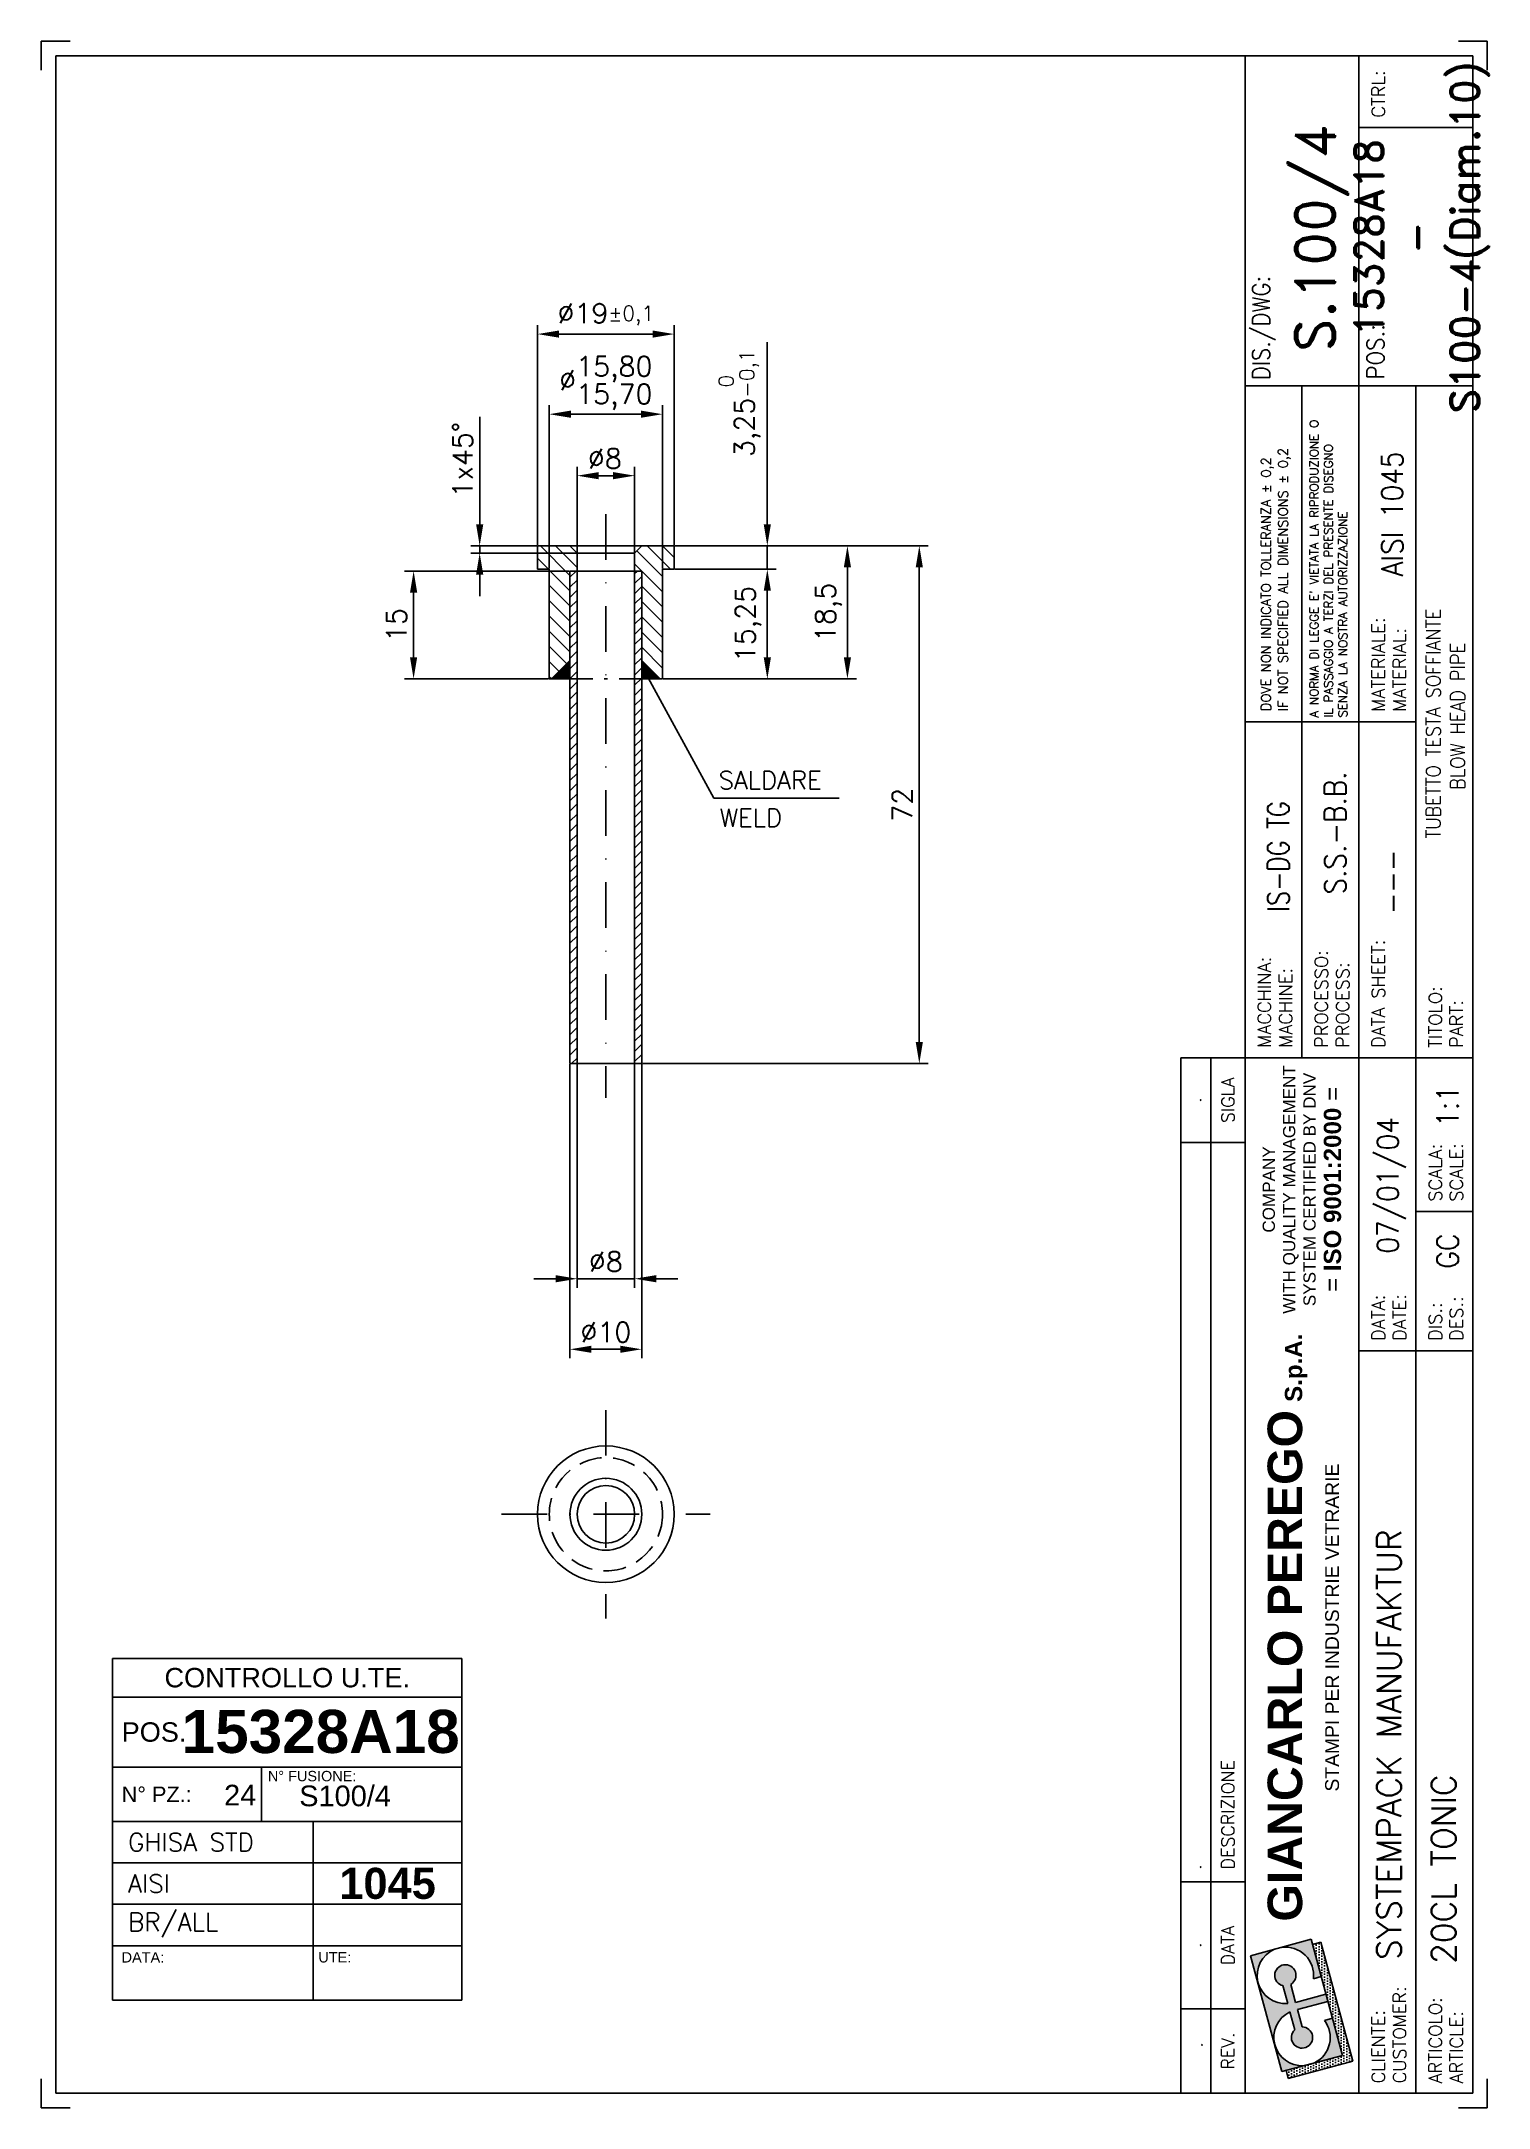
# Model space of a CAD drawing. Extents: x -2 to 199, y -2 to 285.
import ezdxf

# ---------------------------------------------------------------- set-up
doc = ezdxf.new("R2010")
doc.units = 0
doc.header["$LTSCALE"] = 0.5
doc.linetypes.add('NASCOSTA', pattern=[9.525, 6.35, -3.175])
doc.linetypes.add('TRATTO-PUNTO', pattern=[25.4, 12.7, -6.35, 0, -6.35])
doc.layers.get('0').update_dxf_attribs({"linetype": 'CONTINUOUS'})
doc.layers.get('DEFPOINTS').update_dxf_attribs({"linetype": 'CONTINUOUS'})
for name, color, linetype in [('ASSI', 2, 'TRATTO-PUNTO'), ('DISEGNO', 3, 'CONTINUOUS'), ('FORMATO', 5, 'CONTINUOUS'), ('NASCOSTO', 7, 'NASCOSTA'), ('QUOTE_E_TESTI', 2, 'CONTINUOUS'), ('SEZIONI', 4, 'CONTINUOUS')]:
    doc.layers.add(name, color=color, linetype=linetype)
doc.styles.add('PEREGO', font='arial.ttf', dxfattribs={"height": 3})
doc.styles.add('ROMAND', font='romand.shx', dxfattribs={"height": 3})
doc.styles.add('ROMANS', font='romans')
doc.dimstyles.new('PEREGO$0', dxfattribs={"dimtxt": 2.75, "dimasz": 3, "dimexe": 1.25, "dimexo": 0.1, "dimgap": 1, "dimtad": 1, "dimdsep": 46, "dimlunit": 6, "dimtxsty": 'ROMANS', "dimcen": 0, "dimclrd": 256, "dimclre": 256, "dimclrt": 256, "dimadec": 0, "dimazin": 0, "dimtfac": 1, "dimtdec": 4, "dimtmove": 0, "dimatfit": 3, "dimfxl": 0, "dimtolj": 1, "dimtzin": 0, "dimarcsym": 0})

# ---------------------------------------------------------------- blocks, each defined once
blk = doc.blocks.new('*D0')
at = {"layer": 'DEFPOINTS', "color": 0, "ltscale": 0.5}
for p in [(80.52, 224.96), (72.52, 214.2), (80.52, 214.2)]:
    blk.add_point(p, dxfattribs=at)
at = {"layer": 'QUOTE_E_TESTI', "lineweight": -2, "ltscale": 0.5}
for p, q in [((72.52, 214.3), (72.52, 226.21)), ((75.52, 224.96), (77.52, 224.96)), ((80.52, 214.3), (80.52, 226.21))]:
    blk.add_line(p, q, dxfattribs=at)
at = {"layer": 'QUOTE_E_TESTI', "ltscale": 0.5}
for points in [[(75.52, 225.46), (75.52, 224.46), (72.52, 224.96)], [(77.52, 225.46), (77.52, 224.46), (80.52, 224.96)]]:
    blk.add_solid(points, dxfattribs=at)
at = {"layer": 'QUOTE_E_TESTI', "ltscale": 0.5, "insert": (76.38, 227.34), "char_height": 2.75, "attachment_point": 5, "style": 'ROMANS'}
blk.add_mtext('\\A1;%%c8', dxfattribs=at)
blk = doc.blocks.new('*D1')
at = {"layer": 'DEFPOINTS', "color": 0, "ltscale": 0.5}
for p in [(84.4, 233.51), (68.65, 211.95), (84.4, 211.95)]:
    blk.add_point(p, dxfattribs=at)
at = {"layer": 'QUOTE_E_TESTI', "lineweight": -2, "ltscale": 0.5}
for p, q in [((68.65, 212.05), (68.65, 234.76)), ((71.65, 233.51), (81.4, 233.51)), ((84.4, 212.05), (84.4, 234.76))]:
    blk.add_line(p, q, dxfattribs=at)
at = {"layer": 'QUOTE_E_TESTI', "ltscale": 0.5}
for points in [[(71.65, 234.01), (71.65, 233.01), (68.65, 233.51)], [(81.4, 234.01), (81.4, 233.01), (84.4, 233.51)]]:
    blk.add_solid(points, dxfattribs=at)
at = {"layer": 'QUOTE_E_TESTI', "ltscale": 0.5, "insert": (76.52, 238.24), "char_height": 2.75, "attachment_point": 5, "style": 'ROMANS'}
blk.add_mtext('\\A1;%%c\\S15,80^ 15,70;', dxfattribs=at)
blk = doc.blocks.new('*D2')
at = {"layer": 'DEFPOINTS', "color": 0, "ltscale": 0.5}
for p in [(86.02, 244.65), (67.02, 215.2), (86.02, 215.2)]:
    blk.add_point(p, dxfattribs=at)
at = {"layer": 'QUOTE_E_TESTI', "lineweight": -2, "ltscale": 0.5}
for p, q in [((67.02, 215.3), (67.02, 245.9)), ((70.02, 244.65), (83.02, 244.65)), ((86.02, 215.3), (86.02, 245.9))]:
    blk.add_line(p, q, dxfattribs=at)
at = {"layer": 'QUOTE_E_TESTI', "ltscale": 0.5}
for points in [[(70.02, 245.15), (70.02, 244.15), (67.02, 244.65)], [(83.02, 245.15), (83.02, 244.15), (86.02, 244.65)]]:
    blk.add_solid(points, dxfattribs=at)
at = {"layer": 'QUOTE_E_TESTI', "ltscale": 0.5, "insert": (76.52, 247.22), "char_height": 2.75, "attachment_point": 5, "style": 'ROMANS'}
blk.add_mtext('\\A1;%%c19{\\H2.062500;±0,1}', dxfattribs=at)
blk = doc.blocks.new('*D3')
at = {"layer": 'DEFPOINTS', "color": 0, "ltscale": 0.5}
for p in [(58.97, 215.2), (67.02, 215.2), (72.52, 214.2)]:
    blk.add_point(p, dxfattribs=at)
at = {"layer": 'QUOTE_E_TESTI', "lineweight": -2, "ltscale": 0.5}
for p, q in [((58.97, 218.2), (58.97, 233.16)), ((66.92, 215.2), (57.72, 215.2)), ((72.42, 214.2), (57.72, 214.2)), ((58.97, 214.2), (58.97, 215.2)), ((58.97, 211.2), (58.97, 208.2))]:
    blk.add_line(p, q, dxfattribs=at)
at = {"layer": 'QUOTE_E_TESTI', "ltscale": 0.5}
for points in [[(58.47, 218.2), (59.47, 218.2), (58.97, 215.2)], [(58.47, 211.2), (59.47, 211.2), (58.97, 214.2)]]:
    blk.add_solid(points, dxfattribs=at)
at = {"layer": 'QUOTE_E_TESTI', "ltscale": 0.5, "insert": (56.59, 227.18), "char_height": 2.75, "attachment_point": 5, "rotation": 90, "style": 'ROMANS'}
blk.add_mtext('\\A1;1x45°', dxfattribs=at)
blk = doc.blocks.new('*D4')
at = {"layer": 'DEFPOINTS', "color": 0, "ltscale": 0.5}
for p in [(86.02, 215.2), (86.02, 211.95), (98.98, 211.95)]:
    blk.add_point(p, dxfattribs=at)
at = {"layer": 'QUOTE_E_TESTI', "lineweight": -2, "ltscale": 0.5}
for p, q in [((98.98, 218.2), (98.98, 243.52)), ((86.12, 215.2), (100.23, 215.2)), ((98.98, 211.95), (98.98, 215.2)), ((86.12, 211.95), (100.23, 211.95)), ((98.98, 208.95), (98.98, 205.95))]:
    blk.add_line(p, q, dxfattribs=at)
at = {"layer": 'QUOTE_E_TESTI', "ltscale": 0.5}
for points in [[(98.48, 218.2), (99.48, 218.2), (98.98, 215.2)], [(98.48, 208.95), (99.48, 208.95), (98.98, 211.95)]]:
    blk.add_solid(points, dxfattribs=at)
at = {"layer": 'QUOTE_E_TESTI', "ltscale": 0.5, "insert": (95.11, 235.04), "char_height": 2.75, "attachment_point": 5, "rotation": 90, "style": 'ROMANS'}
blk.add_mtext('3,25{\\H2.062500;\\S 0^ -0,1;}', dxfattribs=at)
blk = doc.blocks.new('*D5')
at = {"layer": 'DEFPOINTS', "color": 0, "ltscale": 0.5}
for p in [(86.12, 211.95), (98.98, 211.95), (84.4, 196.7)]:
    blk.add_point(p, dxfattribs=at)
at = {"layer": 'QUOTE_E_TESTI', "lineweight": -2, "ltscale": 0.5}
for p, q in [((86.22, 211.95), (100.23, 211.95)), ((98.98, 199.7), (98.98, 208.95)), ((84.5, 196.7), (100.23, 196.7))]:
    blk.add_line(p, q, dxfattribs=at)
at = {"layer": 'QUOTE_E_TESTI', "ltscale": 0.5}
for points in [[(98.48, 208.95), (99.48, 208.95), (98.98, 211.95)], [(98.48, 199.7), (99.48, 199.7), (98.98, 196.7)]]:
    blk.add_solid(points, dxfattribs=at)
at = {"layer": 'QUOTE_E_TESTI', "ltscale": 0.5, "insert": (96.34, 204.33), "char_height": 2.75, "attachment_point": 5, "rotation": 90, "style": 'ROMANS'}
blk.add_mtext('\\A1;15,25', dxfattribs=at)
blk = doc.blocks.new('*D6')
at = {"layer": 'DEFPOINTS', "color": 0, "ltscale": 0.5}
for p in [(98.98, 215.2), (98.98, 196.7), (110.12, 196.7)]:
    blk.add_point(p, dxfattribs=at)
at = {"layer": 'QUOTE_E_TESTI', "lineweight": -2, "ltscale": 0.5}
for p, q in [((99.08, 215.2), (111.37, 215.2)), ((110.12, 212.2), (110.12, 199.7)), ((99.08, 196.7), (111.37, 196.7))]:
    blk.add_line(p, q, dxfattribs=at)
at = {"layer": 'QUOTE_E_TESTI', "ltscale": 0.5}
for points in [[(109.62, 212.2), (110.62, 212.2), (110.12, 215.2)], [(109.62, 199.7), (110.62, 199.7), (110.12, 196.7)]]:
    blk.add_solid(points, dxfattribs=at)
at = {"layer": 'QUOTE_E_TESTI', "ltscale": 0.5, "insert": (107.49, 205.95), "char_height": 2.75, "attachment_point": 5, "rotation": 90, "style": 'ROMANS'}
blk.add_mtext('\\A1;18,5', dxfattribs=at)
blk = doc.blocks.new('*D7')
at = {"layer": 'DEFPOINTS', "color": 0}
for p in [(98.98, 215.2), (81.52, 143.2), (120.12, 143.2)]:
    blk.add_point(p, dxfattribs=at)
at = {"layer": 'QUOTE_E_TESTI', "lineweight": -2}
for p, q in [((99.08, 215.2), (121.37, 215.2)), ((120.12, 212.2), (120.12, 146.2)), ((81.62, 143.2), (121.37, 143.2))]:
    blk.add_line(p, q, dxfattribs=at)
at = {"layer": 'QUOTE_E_TESTI'}
for points in [[(119.62, 212.2), (120.62, 212.2), (120.12, 215.2)], [(119.62, 146.2), (120.62, 146.2), (120.12, 143.2)]]:
    blk.add_solid(points, dxfattribs=at)
at = {"layer": 'QUOTE_E_TESTI', "insert": (117.75, 179.2), "char_height": 2.75, "attachment_point": 5, "rotation": 90, "style": 'ROMANS'}
blk.add_mtext('\\A1;72', dxfattribs=at)
blk = doc.blocks.new('*D8')
at = {"layer": 'DEFPOINTS', "color": 0}
for p in [(72.52, 143.2), (80.52, 143.2), (80.52, 113.28)]:
    blk.add_point(p, dxfattribs=at)
at = {"layer": 'QUOTE_E_TESTI', "lineweight": -2}
for p, q in [((72.52, 143.1), (72.52, 112.03)), ((80.52, 143.1), (80.52, 112.03)), ((69.52, 113.28), (66.52, 113.28)), ((72.52, 113.28), (80.52, 113.28)), ((83.52, 113.28), (86.52, 113.28))]:
    blk.add_line(p, q, dxfattribs=at)
at = {"layer": 'QUOTE_E_TESTI'}
for points in [[(69.52, 113.78), (69.52, 112.78), (72.52, 113.28)], [(83.52, 113.78), (83.52, 112.78), (80.52, 113.28)]]:
    blk.add_solid(points, dxfattribs=at)
at = {"layer": 'QUOTE_E_TESTI', "insert": (76.52, 115.66), "char_height": 2.75, "attachment_point": 5, "style": 'ROMANS'}
blk.add_mtext('\\A1;%%c8', dxfattribs=at)
blk = doc.blocks.new('*D9')
at = {"layer": 'DEFPOINTS', "color": 0}
for p in [(71.52, 143.2), (81.52, 143.2), (81.52, 103.47)]:
    blk.add_point(p, dxfattribs=at)
at = {"layer": 'QUOTE_E_TESTI', "lineweight": -2}
for p, q in [((71.52, 143.1), (71.52, 102.22)), ((81.52, 143.1), (81.52, 102.22)), ((74.52, 103.47), (78.52, 103.47))]:
    blk.add_line(p, q, dxfattribs=at)
at = {"layer": 'QUOTE_E_TESTI'}
for points in [[(74.52, 103.97), (74.52, 102.97), (71.52, 103.47)], [(78.52, 103.97), (78.52, 102.97), (81.52, 103.47)]]:
    blk.add_solid(points, dxfattribs=at)
at = {"layer": 'QUOTE_E_TESTI', "insert": (76.52, 105.85), "char_height": 2.75, "attachment_point": 5, "style": 'ROMANS'}
blk.add_mtext('\\A1;%%c10', dxfattribs=at)
blk = doc.blocks.new('*D10')
at = {"layer": 'DEFPOINTS', "color": 0, "ltscale": 0.5}
for p in [(49.78, 211.7), (71.52, 211.7), (68.65, 196.7)]:
    blk.add_point(p, dxfattribs=at)
at = {"layer": 'QUOTE_E_TESTI', "lineweight": -2, "ltscale": 0.5}
for p, q in [((71.42, 211.7), (48.53, 211.7)), ((49.78, 199.7), (49.78, 208.7)), ((68.55, 196.7), (48.53, 196.7))]:
    blk.add_line(p, q, dxfattribs=at)
at = {"layer": 'QUOTE_E_TESTI', "ltscale": 0.5}
for points in [[(49.28, 208.7), (50.28, 208.7), (49.78, 211.7)], [(49.28, 199.7), (50.28, 199.7), (49.78, 196.7)]]:
    blk.add_solid(points, dxfattribs=at)
at = {"layer": 'QUOTE_E_TESTI', "ltscale": 0.5, "insert": (47.4, 204.2), "char_height": 2.75, "attachment_point": 5, "rotation": 90, "style": 'ROMANS'}
blk.add_mtext('\\A1;15', dxfattribs=at)

msp = doc.modelspace()

# ---------------------------------------------------------------- hatches: boundary and pattern name
at = {"layer": 'FORMATO'}
h = msp.add_hatch(color=1, dxfattribs=at)
h.paths.add_polyline_path([(169.517, 20.027), (166.199, 19.121), (170.52, 3.032), (173.579, 3.839, -0.8246682), (171.677, 11.307), (172.34, 8.833, 5.1070511), (173.379, 9.235), (172.734, 11.642), (176.952, 12.772), (176.68, 13.779), (172.464, 12.649), (171.796, 15.142, 5.106957), (170.695, 14.969), (171.358, 12.496, -0.8539895)])
h.paths.add_polyline_path([(175.088, 4.237), (178.984, 5.265), (177.582, 10.444), (176.466, 10.146, -0.4729397)])
h.paths.add_polyline_path([(174.612, 21.419), (170.501, 20.296, -0.4924826), (174.929, 15.925), (176.019, 16.219)])
h = msp.add_hatch(dxfattribs=at)
h.set_pattern_fill('DOTS', color=253, scale=0.24192, angle=90, style=0)
h.set_pattern_definition([(90, (335.48714, -1072.6099), (-0.384048, 0.192024), [0, -0.384048])])
h.paths.add_polyline_path([(175.957, 21.023), (174.803, 20.713), (178.984, 5.265), (171.131, 3.193), (171.438, 2.048), (180.398, 4.449)])
at = {"layer": 'QUOTE_E_TESTI'}
for points in [[(71.525, 199.248), (68.979, 196.703), (71.525, 196.703)], [(81.525, 199.248), (84.071, 196.703), (81.525, 196.703)]]:
    msp.add_hatch(color=256, dxfattribs=at).paths.add_polyline_path(points)
at = {"layer": 'SEZIONI'}
h = msp.add_hatch(dxfattribs=at)
h.set_pattern_fill('_U', color=256, scale=1.5, angle=315, style=0, pattern_type=0)
h.set_pattern_definition([(315, (-340.2459, -147.1811), (1.06066, 1.06066), [])])
h.paths.add_polyline_path([(84.4, 211.953), (86.025, 211.953), (86.025, 215.203), (81.525, 215.203), (80.525, 214.203), (80.525, 211.703), (81.525, 211.703), (81.525, 199.248), (84.071, 196.703), (84.4, 196.703)])
h.paths.add_polyline_path([(71.525, 211.703), (72.525, 211.703), (72.525, 214.203), (71.525, 215.203), (67.025, 215.203), (67.025, 211.953), (68.65, 211.953), (68.65, 196.703), (68.979, 196.703), (71.525, 199.248)])
h = msp.add_hatch(dxfattribs=at)
h.set_pattern_fill('_U', color=256, angle=45, style=0, pattern_type=0)
h.set_pattern_definition([(45, (-340.2459, -147.1811), (-0.7071068, 0.7071068), [])])
h.paths.add_polyline_path([(72.525, 211.703), (71.525, 211.703), (71.525, 143.203), (72.525, 143.203)])
h.paths.add_polyline_path([(81.525, 211.703), (80.525, 211.703), (80.525, 143.203), (81.525, 143.203)])

# ---------------------------------------------------------------- linework, layer by layer
for p, q in [((7.91, 60.485), (7.91, 12.965)), ((7.91, 60.485), (56.51, 60.485)), ((56.51, 60.485), (56.51, 55.085)), ((7.91, 55.085), (56.51, 55.085)), ((56.51, 55.085), (56.51, 45.365)), ((7.91, 45.365), (56.51, 45.365)), ((28.61, 45.365), (28.61, 37.805)), ((56.51, 45.365), (56.51, 39.965)), ((7.91, 37.805), (56.51, 37.805)), ((35.81, 12.965), (35.81, 37.805)), ((56.51, 39.965), (56.51, 12.965)), ((7.91, 32.045), (56.51, 32.045)), ((7.91, 26.285), (56.51, 26.285)), ((7.91, 20.525), (56.51, 20.525)), ((7.91, 12.965), (56.51, 12.965))]:
    msp.add_line(p, q)
at = {"layer": 'ASSI'}
for p, q in [((76.525, 219.625), (76.525, 138.419)), ((76.525, 95.025), (76.525, 66.025)), ((62.025, 80.525), (91.025, 80.525))]:
    msp.add_line(p, q, dxfattribs=at)
at = {"layer": 'DISEGNO'}
for p, q in [((67.025, 215.203), (76.525, 215.203)), ((67.025, 215.203), (67.025, 211.953)), ((72.525, 214.203), (71.525, 215.203)), ((72.525, 214.203), (72.525, 143.203)), ((72.525, 214.203), (76.525, 214.203)), ((86.025, 215.203), (76.525, 215.203)), ((80.525, 214.203), (76.525, 214.203)), ((80.525, 214.203), (81.525, 215.203)), ((80.525, 214.203), (80.525, 143.203)), ((86.025, 215.203), (86.025, 211.953)), ((67.025, 211.953), (68.65, 211.953)), ((68.65, 211.953), (68.65, 196.703)), ((71.525, 211.703), (71.525, 143.203)), ((81.525, 211.703), (71.525, 211.703)), ((81.525, 211.703), (81.525, 143.203)), ((86.025, 211.953), (84.4, 211.953)), ((84.4, 211.953), (84.4, 196.703)), ((68.65, 196.703), (71.525, 196.703)), ((84.4, 196.703), (81.525, 196.703)), ((71.525, 143.203), (76.525, 143.203)), ((81.525, 143.203), (76.525, 143.203))]:
    msp.add_line(p, q, dxfattribs=at)
at = {"layer": 'DISEGNO', "color": 2}
for p, q in [((71.525, 199.248), (68.979, 196.703)), ((81.525, 199.248), (84.071, 196.703))]:
    msp.add_line(p, q, dxfattribs=at)
at = {"layer": 'DISEGNO'}
for radius in [9.5, 5, 4]:
    msp.add_circle((76.525, 80.525), radius, dxfattribs=at)
at = {"layer": 'FORMATO', "color": 7}
for p, q in [((-2, 281.366), (-2, 285.366)), ((-2, 285.366), (2, 285.366)), ((199.104, 285.366), (195.104, 285.366)), ((199.104, 281.366), (199.104, 285.366)), ((181.263, 144), (181.263, 283.366)), ((181.263, 273.366), (197.104, 273.366)), ((165.423, 237.471), (197.104, 237.471)), ((173.343, 144), (173.343, 237.471)), ((189.184, 144), (189.184, 237.471)), ((165.423, 190.736), (189.184, 190.736)), ((156.498, 0), (156.498, 144)), ((156.498, 144), (165.423, 144)), ((160.667, 0), (160.667, 144)), ((165.423, 144), (181.263, 144)), ((181.263, 0), (181.263, 144)), ((181.263, 144), (197.104, 144)), ((165.423, 132.24), (156.498, 132.24)), ((181.263, 103.264), (197.104, 103.264)), ((165.423, 29.4), (156.498, 29.4)), ((174.929, 15.925), (176.019, 16.219)), ((165.423, 11.76), (156.498, 11.76)), ((176.952, 12.772), (172.734, 11.642)), ((172.734, 11.642), (173.379, 9.235)), ((172.34, 8.833), (171.677, 11.307)), ((176.466, 10.146), (177.582, 10.444)), ((177.235, 8.33), (177.233, 8.332)), ((-2, 2), (-2, -2)), ((199.104, 2), (199.104, -2)), ((-2, -2), (2, -2)), ((199.104, -2), (195.104, -2))]:
    msp.add_line(p, q, dxfattribs=at)
at = {"layer": 'FORMATO'}
for p, q in [((0, 283.366), (0, 0)), ((0, 283.366), (197.104, 283.366)), ((165.423, 0), (165.423, 283.366)), ((197.104, 0), (197.104, 283.366)), ((0, 0), (197.104, 0))]:
    msp.add_line(p, q, dxfattribs=at)
at = {"layer": 'FORMATO', "color": 7, "ltscale": 0.5}
for p, q in [((189.184, 144), (189.184, 97.264)), ((189.184, 122.632), (197.104, 122.632)), ((189.184, 97.264), (189.184, 0))]:
    msp.add_line(p, q, dxfattribs=at)
at = {"layer": 'FORMATO', "color": 1}
for p, q in [((166.199, 19.121), (174.612, 21.419)), ((174.612, 21.419), (178.984, 5.265)), ((170.52, 3.032), (166.199, 19.121)), ((171.358, 12.496), (170.695, 14.969)), ((172.464, 12.649), (171.796, 15.142)), ((172.464, 12.649), (176.68, 13.779)), ((178.984, 5.265), (170.52, 3.032))]:
    msp.add_line(p, q, dxfattribs=at)
at = {"layer": 'FORMATO', "color": 253}
for p, q in [((174.803, 20.713), (175.957, 21.023)), ((180.398, 4.449), (175.957, 21.023)), ((171.127, 3.207), (171.438, 2.048)), ((171.438, 2.048), (180.398, 4.449))]:
    msp.add_line(p, q, dxfattribs=at)
at = {"layer": 'FORMATO', "color": 1, "extrusion": (0, 0, -1)}
for start, end in [(82.18724, 187.06501), (265.26724, 67.25516)]:
    msp.add_arc((-171.034, 16.408), 3.925, start, end, dxfattribs=at)
at = {"layer": 'FORMATO', "color": 1}
for centre, radius, start, end in [((171.034, 16.408), 1.478, 301.05205, 256.73611), ((173.352, 7.757), 3.925, 115.26956, 273.31483), ((173.352, 7.757), 3.925, 296.24416, 37.48947)]:
    msp.add_arc(centre, radius, start, end, dxfattribs=at)
at = {"layer": 'FORMATO', "color": 7, "extrusion": (0, 0, -1)}
msp.add_arc((-173.352, 7.757), 1.478, 91.05494, 46.7398, dxfattribs=at)
at = {"layer": 'NASCOSTO'}
for p in [(71.525, 196.703), (81.525, 196.703)]:
    msp.add_line(p, (76.525, 196.703), dxfattribs=at)
msp.add_circle((76.525, 80.525), 7.875, dxfattribs=at)
at = {"layer": 'QUOTE_E_TESTI'}
for p, q in [((82.14, 197.334), (91.534, 180.094)), ((91.534, 180.094), (108.978, 180.094))]:
    msp.add_line(p, q, dxfattribs=at)

# ---------------------------------------------------------------- texts
at = {"width": 43.2}
for s, insert, char_height, attachment_point in [('{\\fArial|b0|i0|c0|p34;CONTROLLO U.TE.}', (32.21, 57.785), 2.7, 5), ('{\\fArial|b0|i0|c0|p34;POS.}', (9.17, 50.225), 2.7, 4), ('{\\fArial|b0|i0|c0|p34;N° FUSIONE:}', (29.51, 44.105), 1.44, 4), ('{\\fArial|b0|i0|c0|p34;N° PZ.:}', (9.17, 41.585), 2.16, 4), ('{\\fArial|b0|i0|c0|p34;DATA:}', (9.17, 18.905), 1.44, 4), ('{\\fArial|b0|i0|c0|p34;UTE:}', (36.53, 18.905), 1.44, 4)]:
    msp.add_mtext(s, dxfattribs=dict(at, insert=insert, char_height=char_height, attachment_point=attachment_point))
at = {"color": 1, "width": 16.71027, "attachment_point": 5}
for s, insert, char_height in [('{\\fArial|b1|i0|c0|p34;15328A18}', (36.854, 50.276), 6), ('{\\fArial|b0|i0|c0|p34;24}', (25.662, 41.466), 2.88), ('{\\fArial|b0|i0|c0|p34;S100/4}', (40.248, 41.339), 2.88), ('{\\fArial|b1|i0|c0|p34;1045}', (46.16, 29.165), 4.32)]:
    msp.add_mtext(s, dxfattribs=dict(at, insert=insert, char_height=char_height))
at = {"color": 1, "char_height": 2.52, "attachment_point": 4, "style": 'ROMANS'}
for s, insert, width in [('GHISA STD', (10.07, 34.925), 21.06049), ('AISI', (10.07, 29.165), 25.33037), ('BR/ALL', (10.07, 23.405), 21.0605)]:
    msp.add_mtext(s, dxfattribs=dict(at, insert=insert, width=width))
at = {"layer": 'FORMATO', "color": 7, "style": 'ROMANS'}
for s, p in [('CTRL:', (184.863, 274.753)), ('MATERIALE:', (184.863, 192.123)), ('MATERIAL:', (187.812, 192.123)), ('PROCESSO:', (176.943, 145.387)), ('DATA SHEET:', (184.863, 145.387)), ('MACCHINA:', (169.023, 145.387)), ('MACHINE:', (171.971, 145.387)), ('PROCESS:', (179.891, 145.387)), ('TITOLO:', (192.784, 145.387)), ('PART:', (195.732, 145.387)), ('SCALA:', (192.784, 124.02)), ('SCALE:', (195.732, 124.02)), ('DATA:', (184.863, 104.652)), ('DATE:', (187.812, 104.652)), ('DIS.:', (192.784, 104.652)), ('DES.:', (195.732, 104.652)), ('CUSTOMER:', (187.812, 1.387)), ('ARTICOLO:', (192.784, 1.387)), ('CLIENTE:', (184.863, 1.387)), ('ARTICLE:', (195.732, 1.387))]:
    msp.add_text(s, height=1.8, rotation=90, dxfattribs=at).set_placement(p)
at = {"layer": 'FORMATO', "color": 7, "style": 'ROMANS', "width": 0.9}
for s, p in [('DIS./DWG:', (168.858, 238.225)), ('POS.:', (184.773, 238.352))]:
    msp.add_text(s, height=2.4, rotation=90, dxfattribs=at).set_placement(p)
at = {"layer": 'FORMATO', "color": 7, "ltscale": 0.5, "style": 'ROMANS'}
for s, p in [('DOVE NON INDICATO TOLLERANZA %%P 0,2', (169.002, 192.224)), ('IF NOT SPECIFIED ALL DIMENSIONS %%P 0,2', (171.36, 192.224))]:
    msp.add_text(s, height=1.32, rotation=90, dxfattribs=at).set_placement(p)
at = {"layer": 'FORMATO', "color": 7, "ltscale": 0.5, "rotation": 90}
for s, insert, char_height, width, attachment_point, style in [("A NORMA DI LEGGE E' VIETATA LA RIPRODUZIONE O IL PASSAGGIO A TERZI DEL PRESENTE DISEGNO SENZA LA NOSTRA AUTORIZZAZIONE", (174.423, 191.336), 1.2, 45.53556, 1, 'ROMANS'), ('{\\H0.8854x;COMPANY \\PWITH QUALITY MANAGEMENT SYSTEM CERTIFIED BY DNV\\P\\H1.412x;= \\fArial|b1|i0|c0|p34;ISO 9001:2000 \\fArial|b0|i0|c0|p34;=}', (173.344, 125.695), 1.92, 41.00757, 5, 'PEREGO'), ('{\\fArial|b1|i0|c0|p34;GIANCARLO PEREGO\\H0.6x; \\H0.8333x;S.p.A.\\P\\fArial|b0|i0|c0|p34;\\H0.8x;STAMPI PER INDUSTRIE VETRARIE}', (173.544, 64.764), 4.8, 102.04608, 5, 'PEREGO')]:
    msp.add_mtext(s, dxfattribs=dict(at, insert=insert, char_height=char_height, width=width, attachment_point=attachment_point, style=style))
at = {"layer": 'FORMATO', "color": 7, "char_height": 1.764, "rotation": 90, "style": 'ROMAND'}
for s, insert, width, attachment_point in [('SIGLA', (163.045, 138.12), 11.76, 5), ('DESCRIZIONE', (163.045, 31.164), 75.68013, 4), ('DATA', (163.045, 20.58), 17.64, 5), ('REV.', (163.045, 5.88), 11.76, 5)]:
    msp.add_mtext(s, dxfattribs=dict(at, insert=insert, width=width, attachment_point=attachment_point))
at = {"layer": 'QUOTE_E_TESTI', "color": 3, "style": 'ROMAND'}
msp.add_text('S.100/4', height=5.5, rotation=90, dxfattribs=at).set_placement((177.903, 242.129))
at = {"layer": 'QUOTE_E_TESTI', "style": 'ROMANS'}
for s, height, width, p in [('AISI 1045', 3, 0.9, (187.383, 210.965)), ('TUBETTO TESTA SOFFIANTE', 2, 0.9, (192.621, 174.509)), ('BLOW HEAD PIPE', 2, 0.9, (196.007, 181.278)), ('S.S.-B.B.', 3, 0.9, (179.462, 166.717)), ('IS-DG TG', 3, 0.8, (171.542, 164.332)), ('---', 3, 0.9, (187.383, 163.962)), ('1:1', 3, 0.9, (195.104, 134.389)), ('07/01/04', 3, 0.9, (186.783, 116.781)), ('GC', 3, 0.9, (195.104, 114.692))]:
    msp.add_text(s, height=height, rotation=90, dxfattribs=dict(at, width=width)).set_placement(p)
for s, p in [('SALDARE', (92.207, 181.37)), ('WELD', (92.361, 176.136))]:
    msp.add_text(s, height=2.5, dxfattribs=at).set_placement(p)
at = {"layer": 'QUOTE_E_TESTI', "ltscale": 0.5, "style": 'ROMANS'}
for s, p in [('SYSTEMPACK MANUFAKTUR', (187.133, 18.537)), ('20CL TONIC', (194.726, 17.995))]:
    msp.add_text(s, height=3.36, rotation=90, dxfattribs=at).set_placement(p)
at = {"layer": 'QUOTE_E_TESTI', "ltscale": 0.5, "rotation": 90}
for s, insert, char_height, width, attachment_point, style in [('{\\C3;15328A18 - S100-4(Diam.10)}', (189.978, 258.048), 4, 10.50229, 5, 'ROMAND'), ('.', (158.582, 138.12), 1.47, 11.76, 5, 'ROMANS'), ('.', (158.582, 31.155), 1.47, 123.48, 4, 'ROMANS'), ('.', (158.582, 20.58), 1.47, 17.64, 5, 'ROMANS'), ('.', (158.675, 6.72), 1.68, 13.44, 5, 'ROMANS')]:
    msp.add_mtext(s, dxfattribs=dict(at, insert=insert, char_height=char_height, width=width, attachment_point=attachment_point, style=style))

# ---------------------------------------------------------------- dimensions: what is measured, and where the dimension line sits
at = {"layer": 'QUOTE_E_TESTI'}
for base, p1, p2, override, picture, middle in [((86.025, 244.647), (67.025, 215.203), (86.025, 215.203), {"dimgap": 1, "dimtol": 1, "dimlim": 0, "dimtp": 0.1, "dimtm": 0.1, "dimtfac": 0.75, "dimtdec": 2, "dimtzin": 8}, '*D2', (76.525, 244.647)), ((84.4, 233.507), (68.65, 211.953), (84.4, 211.953), {"dimgap": 1, "dimtol": 0, "dimlim": 1, "dimtp": 0.05, "dimtm": 0.05, "dimtdec": 2}, '*D1', (76.525, 233.507))]:
    dim = msp.add_linear_dim(base=base, p1=p1, p2=p2, text='%%c<>', dimstyle='PEREGO$0', override=override, dxfattribs=at)
    dim.commit()
    dim.dimension.update_dxf_attribs({"geometry": picture, "text_midpoint": middle, "dimtype": 160})
dim = msp.add_linear_dim(base=(98.977, 211.953), p1=(86.025, 215.203), p2=(86.025, 211.953), angle=90, dimstyle='PEREGO$0', override={"dimgap": 1, "dimtol": 1, "dimlim": 0, "dimtm": 0.1, "dimtfac": 0.75, "dimtdec": 2, "dimtolj": 0, "dimtzin": 8}, dxfattribs=at)
dim.commit()
dim.dimension.update_dxf_attribs({"geometry": '*D4', "text_midpoint": (98.977, 235.036), "dimtype": 160})
dim = msp.add_linear_dim(base=(58.967, 215.203), p1=(72.525, 214.203), p2=(67.025, 215.203), angle=90, text='1x45°', dimstyle='PEREGO$0', dxfattribs=at)
dim.commit()
dim.dimension.update_dxf_attribs({"geometry": '*D3', "text_midpoint": (58.967, 227.179), "dimtype": 160})
dim = msp.add_linear_dim(base=(80.525, 224.961), p1=(72.525, 214.203), p2=(80.525, 214.203), text='%%c<>', dimstyle='PEREGO$0', dxfattribs=at)
dim.commit()
dim.dimension.update_dxf_attribs({"geometry": '*D0', "text_midpoint": (76.376, 224.961), "dimtype": 160})
dim = msp.add_linear_dim(base=(120.124, 143.203), p1=(98.977, 215.203), p2=(81.525, 143.203), angle=90, text='72', dimstyle='PEREGO$0', dxfattribs=at)
dim.commit()
dim.dimension.update_dxf_attribs({"geometry": '*D7', "text_midpoint": (117.749, 179.203)})
for base, p1, p2, picture, middle in [((110.124, 196.703), (98.977, 215.203), (98.977, 196.703), '*D6', (107.487, 205.953)), ((49.779, 211.703), (68.65, 196.703), (71.525, 211.703), '*D10', (47.404, 204.203)), ((98.977, 211.953), (84.4, 196.703), (86.125, 211.953), '*D5', (96.34, 204.328))]:
    dim = msp.add_linear_dim(base=base, p1=p1, p2=p2, angle=90, dimstyle='PEREGO$0', dxfattribs=at)
    dim.commit()
    dim.dimension.update_dxf_attribs({"geometry": picture, "text_midpoint": middle})
for base, p1, p2, picture, middle in [((80.525, 113.281), (72.525, 143.203), (80.525, 143.203), '*D8', (76.525, 115.656)), ((81.525, 103.47), (71.525, 143.203), (81.525, 143.203), '*D9', (76.525, 105.845))]:
    dim = msp.add_linear_dim(base=base, p1=p1, p2=p2, text='%%c<>', dimstyle='PEREGO$0', dxfattribs=at)
    dim.commit()
    dim.dimension.update_dxf_attribs({"geometry": picture, "text_midpoint": middle})

doc.saveas('drawing.dxf')
